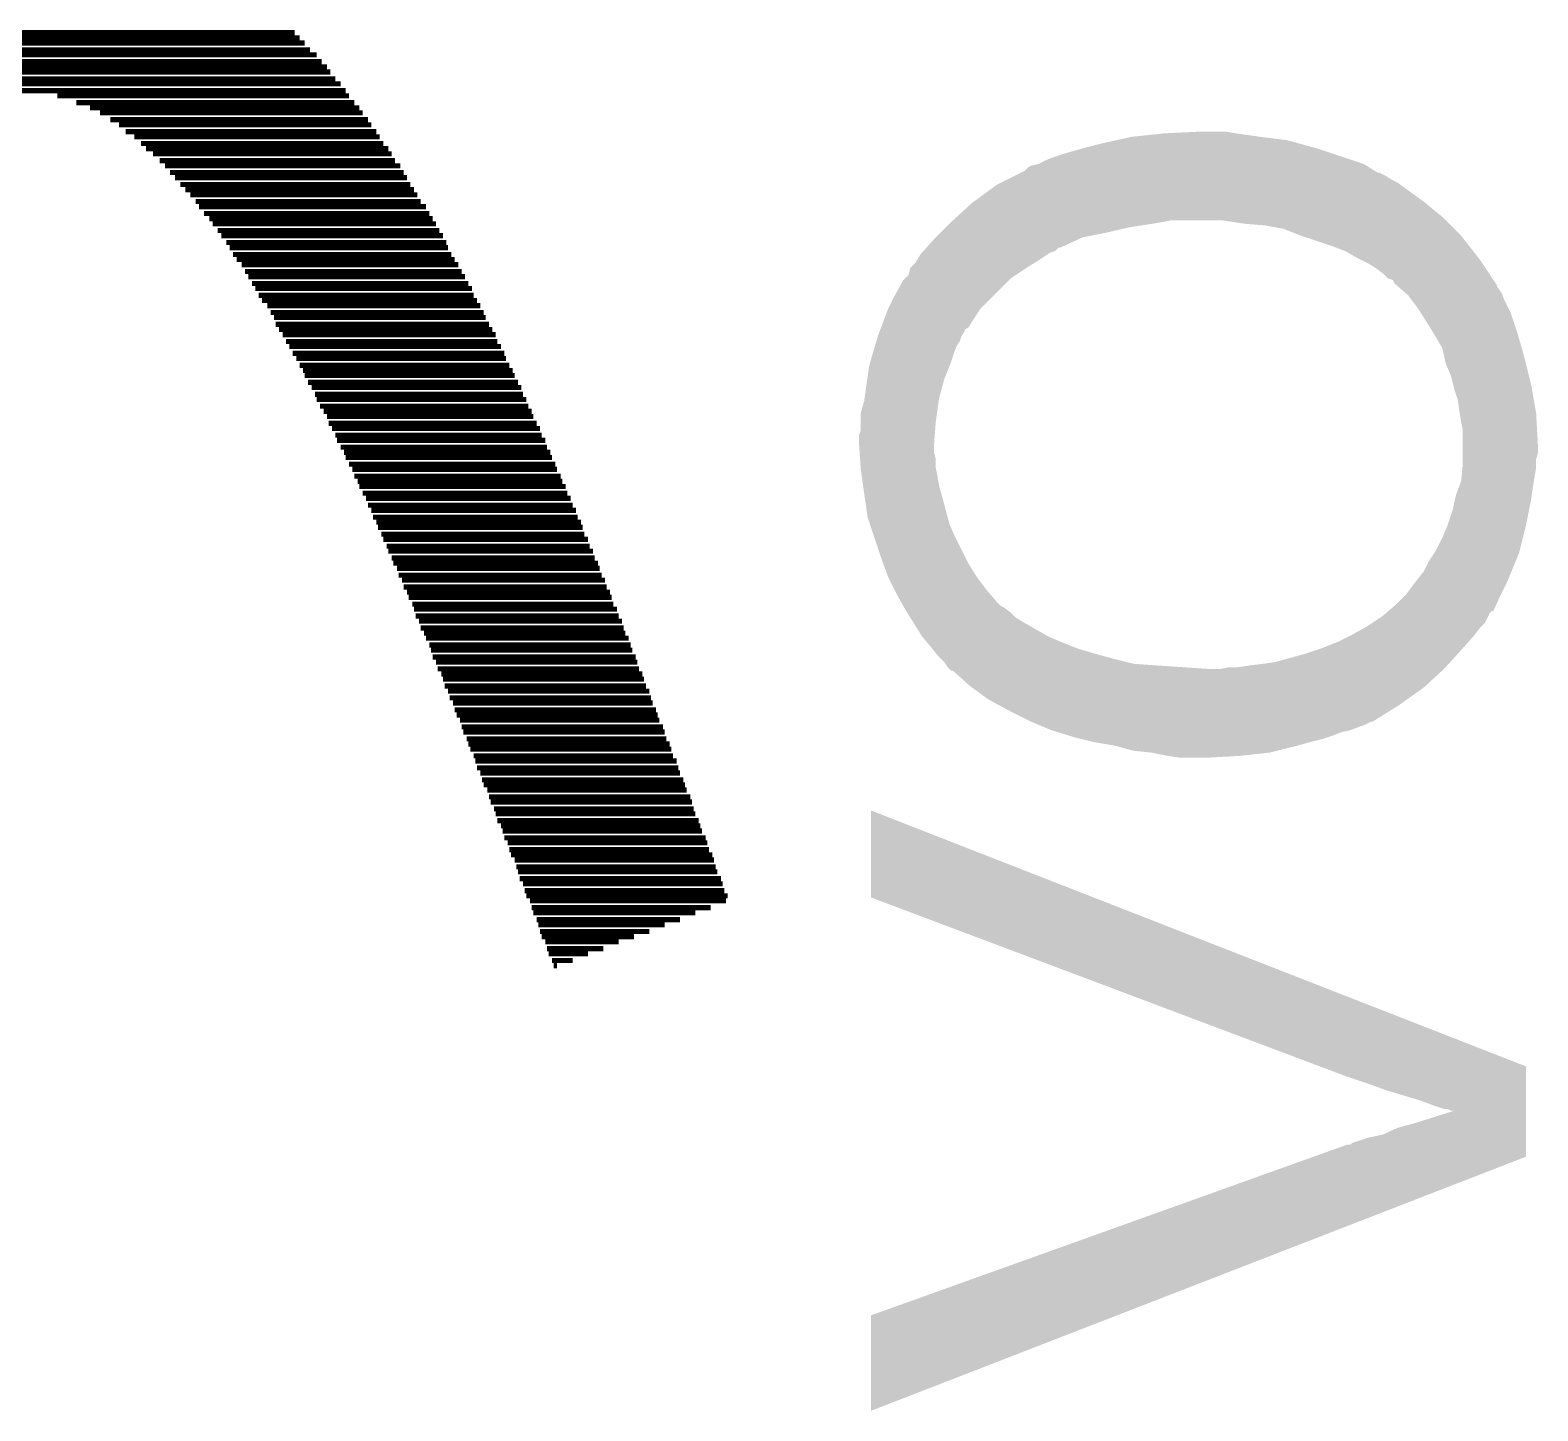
# Model space of a CAD drawing. Extents: x -1.4 to 24.3, y -3.9 to 24.9.
# Drawn here: x 6.51 to 8.755, y 19.886 to 21.942 of the extents above; entities that cross this region are included whole.
import ezdxf

# ---------------------------------------------------------------- set-up
doc = ezdxf.new("R2010")
doc.units = 0
doc.layers.add('DAC2_CLICK_V100_GTO', color=11, linetype='CONTINUOUS')

msp = doc.modelspace()

# ---------------------------------------------------------------- linework, layer by layer
at = {"layer": 'DAC2_CLICK_V100_GTO', "const_width": 0.00762}
for points in [[(6.11632, 21.93798), (6.90372, 21.93798)], [(6.11632, 21.93798), (6.90372, 21.93798)], [(6.09092, 21.91258), (6.92658, 21.91258)], [(6.09092, 21.91258), (6.92658, 21.91258)], [(6.10108, 21.92274), (6.91896, 21.92274)], [(6.10108, 21.92274), (6.91896, 21.92274)], [(6.1087, 21.93036), (6.91134, 21.93036)], [(6.1087, 21.93036), (6.91134, 21.93036)], [(6.07568, 21.8948), (6.94436, 21.8948)], [(6.07568, 21.8948), (6.94436, 21.8948)], [(6.0833, 21.90496), (6.93674, 21.90496)], [(6.0833, 21.90496), (6.93674, 21.90496)], [(6.05536, 21.8694), (6.96468, 21.8694)], [(6.05536, 21.8694), (6.96468, 21.8694)], [(6.06044, 21.87956), (6.95706, 21.87956)], [(6.06044, 21.87956), (6.95706, 21.87956)], [(6.06806, 21.88718), (6.95198, 21.88718)], [(6.06806, 21.88718), (6.95198, 21.88718)], [(6.04012, 21.85162), (6.97992, 21.85162)], [(6.04012, 21.85162), (6.97992, 21.85162)], [(6.04774, 21.86178), (6.9723, 21.86178)], [(6.04774, 21.86178), (6.9723, 21.86178)], [(6.55066, 21.844), (6.985, 21.844)], [(6.55066, 21.844), (6.985, 21.844)], [(6.5786, 21.83384), (6.99262, 21.83384)], [(6.5786, 21.83384), (6.99262, 21.83384)], [(6.59892, 21.82622), (7.00024, 21.82622)], [(6.59892, 21.82622), (7.00024, 21.82622)], [(6.61416, 21.8186), (7.00532, 21.8186)], [(6.61416, 21.8186), (7.00532, 21.8186)], [(6.6294, 21.80844), (7.01294, 21.80844)], [(6.6294, 21.80844), (7.01294, 21.80844)], [(6.6421, 21.80082), (7.01802, 21.80082)], [(6.6421, 21.80082), (7.01802, 21.80082)], [(6.65226, 21.79066), (7.02564, 21.79066)], [(6.65226, 21.79066), (7.02564, 21.79066)], [(6.66496, 21.78304), (7.03072, 21.78304)], [(6.66496, 21.78304), (7.03072, 21.78304)], [(6.67512, 21.77288), (7.0358, 21.77288)], [(6.67512, 21.77288), (7.0358, 21.77288)], [(6.68274, 21.76526), (7.04342, 21.76526)], [(6.68274, 21.76526), (7.04342, 21.76526)], [(6.6929, 21.75764), (7.0485, 21.75764)], [(6.6929, 21.75764), (7.0485, 21.75764)], [(6.70306, 21.74748), (7.05358, 21.74748)], [(6.70306, 21.74748), (7.05358, 21.74748)], [(6.71068, 21.73986), (7.0612, 21.73986)], [(6.71068, 21.73986), (7.0612, 21.73986)], [(6.7183, 21.7297), (7.06628, 21.7297)], [(6.7183, 21.7297), (7.06628, 21.7297)], [(6.72592, 21.72208), (7.07136, 21.72208)], [(6.72592, 21.72208), (7.07136, 21.72208)], [(6.73354, 21.71192), (7.07644, 21.71192)], [(6.73354, 21.71192), (7.07644, 21.71192)], [(6.74116, 21.7043), (7.08152, 21.7043)], [(6.74116, 21.7043), (7.08152, 21.7043)], [(6.74878, 21.69668), (7.0866, 21.69668)], [(6.74878, 21.69668), (7.0866, 21.69668)], [(6.7564, 21.68652), (7.09168, 21.68652)], [(6.7564, 21.68652), (7.09168, 21.68652)], [(6.76148, 21.6789), (7.0993, 21.6789)], [(6.76148, 21.6789), (7.0993, 21.6789)], [(6.7691, 21.66874), (7.10438, 21.66874)], [(6.7691, 21.66874), (7.10438, 21.66874)], [(6.77672, 21.66112), (7.10946, 21.66112)], [(6.77672, 21.66112), (7.10946, 21.66112)], [(6.7818, 21.6535), (7.11454, 21.6535)], [(6.7818, 21.6535), (7.11454, 21.6535)], [(6.78942, 21.64334), (7.11962, 21.64334)], [(6.78942, 21.64334), (7.11962, 21.64334)], [(6.7945, 21.63572), (7.1247, 21.63572)], [(6.7945, 21.63572), (7.1247, 21.63572)], [(6.80212, 21.62556), (7.12978, 21.62556)], [(6.80212, 21.62556), (7.12978, 21.62556)], [(6.8072, 21.61794), (7.13232, 21.61794)], [(6.8072, 21.61794), (7.13232, 21.61794)], [(6.81228, 21.60778), (7.1374, 21.60778)], [(6.81228, 21.60778), (7.1374, 21.60778)], [(6.81736, 21.60016), (7.14248, 21.60016)], [(6.81736, 21.60016), (7.14248, 21.60016)], [(6.82498, 21.59254), (7.14756, 21.59254)], [(6.82498, 21.59254), (7.14756, 21.59254)], [(6.83006, 21.58238), (7.15264, 21.58238)], [(6.83006, 21.58238), (7.15264, 21.58238)], [(6.83514, 21.57476), (7.15772, 21.57476)], [(6.83514, 21.57476), (7.15772, 21.57476)], [(6.84022, 21.5646), (7.1628, 21.5646)], [(6.84022, 21.5646), (7.1628, 21.5646)], [(6.8453, 21.55698), (7.16788, 21.55698)], [(6.8453, 21.55698), (7.16788, 21.55698)], [(6.85038, 21.54682), (7.17042, 21.54682)], [(6.85038, 21.54682), (7.17042, 21.54682)], [(6.85546, 21.5392), (7.1755, 21.5392)], [(6.85546, 21.5392), (7.1755, 21.5392)], [(6.86308, 21.53158), (7.18058, 21.53158)], [(6.86308, 21.53158), (7.18058, 21.53158)], [(6.86816, 21.52142), (7.18566, 21.52142)], [(6.86816, 21.52142), (7.18566, 21.52142)], [(6.87324, 21.5138), (7.1882, 21.5138)], [(6.87324, 21.5138), (7.1882, 21.5138)], [(6.87578, 21.50364), (7.19328, 21.50364)], [(6.87578, 21.50364), (7.19328, 21.50364)], [(6.88086, 21.49602), (7.19836, 21.49602)], [(6.88086, 21.49602), (7.19836, 21.49602)], [(6.88594, 21.4884), (7.20344, 21.4884)], [(6.88594, 21.4884), (7.20344, 21.4884)], [(6.89102, 21.47824), (7.20598, 21.47824)], [(6.89102, 21.47824), (7.20598, 21.47824)], [(6.8961, 21.47062), (7.21106, 21.47062)], [(6.8961, 21.47062), (7.21106, 21.47062)], [(6.90118, 21.46046), (7.21614, 21.46046)], [(6.90118, 21.46046), (7.21614, 21.46046)], [(6.90626, 21.45284), (7.21868, 21.45284)], [(6.90626, 21.45284), (7.21868, 21.45284)], [(6.91134, 21.44268), (7.22376, 21.44268)], [(6.91134, 21.44268), (7.22376, 21.44268)], [(6.91642, 21.43506), (7.22884, 21.43506)], [(6.91642, 21.43506), (7.22884, 21.43506)], [(6.91896, 21.42744), (7.23138, 21.42744)], [(6.91896, 21.42744), (7.23138, 21.42744)], [(6.92404, 21.41728), (7.23646, 21.41728)], [(6.92404, 21.41728), (7.23646, 21.41728)], [(6.92912, 21.40966), (7.24154, 21.40966)], [(6.92912, 21.40966), (7.24154, 21.40966)], [(6.9342, 21.3995), (7.24408, 21.3995)], [(6.9342, 21.3995), (7.24408, 21.3995)], [(6.93674, 21.39188), (7.24916, 21.39188)], [(6.93674, 21.39188), (7.24916, 21.39188)], [(6.94182, 21.38172), (7.2517, 21.38172)], [(6.94182, 21.38172), (7.2517, 21.38172)], [(6.9469, 21.3741), (7.25678, 21.3741)], [(6.9469, 21.3741), (7.25678, 21.3741)], [(6.95198, 21.36648), (7.25932, 21.36648)], [(6.95198, 21.36648), (7.25932, 21.36648)], [(6.95452, 21.35632), (7.2644, 21.35632)], [(6.95452, 21.35632), (7.2644, 21.35632)], [(6.9596, 21.3487), (7.26948, 21.3487)], [(6.9596, 21.3487), (7.26948, 21.3487)], [(6.96468, 21.33854), (7.27202, 21.33854)], [(6.96468, 21.33854), (7.27202, 21.33854)], [(6.96722, 21.33092), (7.2771, 21.33092)], [(6.96722, 21.33092), (7.2771, 21.33092)], [(6.9723, 21.32076), (7.27964, 21.32076)], [(6.9723, 21.32076), (7.27964, 21.32076)], [(6.97738, 21.31314), (7.28472, 21.31314)], [(6.97738, 21.31314), (7.28472, 21.31314)], [(6.97992, 21.30552), (7.28726, 21.30552)], [(6.97992, 21.30552), (7.28726, 21.30552)], [(6.985, 21.29536), (7.29234, 21.29536)], [(6.985, 21.29536), (7.29234, 21.29536)], [(6.99008, 21.28774), (7.29488, 21.28774)], [(6.99008, 21.28774), (7.29488, 21.28774)], [(6.99262, 21.27758), (7.29996, 21.27758)], [(6.99262, 21.27758), (7.29996, 21.27758)], [(6.9977, 21.26996), (7.3025, 21.26996)], [(6.9977, 21.26996), (7.3025, 21.26996)], [(7.00024, 21.26234), (7.30758, 21.26234)], [(7.00024, 21.26234), (7.30758, 21.26234)], [(7.00532, 21.25218), (7.31012, 21.25218)], [(7.00532, 21.25218), (7.31012, 21.25218)], [(7.0104, 21.24456), (7.3152, 21.24456)], [(7.0104, 21.24456), (7.3152, 21.24456)], [(7.01294, 21.2344), (7.31774, 21.2344)], [(7.01294, 21.2344), (7.31774, 21.2344)], [(7.01802, 21.22678), (7.32282, 21.22678)], [(7.01802, 21.22678), (7.32282, 21.22678)], [(7.02056, 21.21662), (7.32536, 21.21662)], [(7.02056, 21.21662), (7.32536, 21.21662)], [(7.02564, 21.209), (7.33044, 21.209)], [(7.02564, 21.209), (7.33044, 21.209)], [(7.02818, 21.20138), (7.33298, 21.20138)], [(7.02818, 21.20138), (7.33298, 21.20138)], [(7.03326, 21.19122), (7.33552, 21.19122)], [(7.03326, 21.19122), (7.33552, 21.19122)], [(7.0358, 21.1836), (7.3406, 21.1836)], [(7.0358, 21.1836), (7.3406, 21.1836)], [(7.04088, 21.17344), (7.34314, 21.17344)], [(7.04088, 21.17344), (7.34314, 21.17344)], [(7.04342, 21.16582), (7.34822, 21.16582)], [(7.04342, 21.16582), (7.34822, 21.16582)], [(7.0485, 21.15566), (7.35076, 21.15566)], [(7.0485, 21.15566), (7.35076, 21.15566)], [(7.05104, 21.14804), (7.35584, 21.14804)], [(7.05104, 21.14804), (7.35584, 21.14804)], [(7.05612, 21.14042), (7.35838, 21.14042)], [(7.05612, 21.14042), (7.35838, 21.14042)], [(7.05866, 21.13026), (7.36092, 21.13026)], [(7.05866, 21.13026), (7.36092, 21.13026)], [(7.06374, 21.12264), (7.366, 21.12264)], [(7.06374, 21.12264), (7.366, 21.12264)], [(7.06628, 21.11248), (7.36854, 21.11248)], [(7.06628, 21.11248), (7.36854, 21.11248)], [(7.07136, 21.10486), (7.37362, 21.10486)], [(7.07136, 21.10486), (7.37362, 21.10486)], [(7.0739, 21.09724), (7.37616, 21.09724)], [(7.0739, 21.09724), (7.37616, 21.09724)], [(7.07898, 21.08708), (7.3787, 21.08708)], [(7.07898, 21.08708), (7.3787, 21.08708)], [(7.08152, 21.07946), (7.38378, 21.07946)], [(7.08152, 21.07946), (7.38378, 21.07946)], [(7.08406, 21.0693), (7.38632, 21.0693)], [(7.08406, 21.0693), (7.38632, 21.0693)], [(7.08914, 21.06168), (7.3914, 21.06168)], [(7.08914, 21.06168), (7.3914, 21.06168)], [(7.09168, 21.05152), (7.39394, 21.05152)], [(7.09168, 21.05152), (7.39394, 21.05152)], [(7.09676, 21.0439), (7.39648, 21.0439)], [(7.09676, 21.0439), (7.39648, 21.0439)], [(7.0993, 21.03628), (7.40156, 21.03628)], [(7.0993, 21.03628), (7.40156, 21.03628)], [(7.10438, 21.02612), (7.4041, 21.02612)], [(7.10438, 21.02612), (7.4041, 21.02612)], [(7.10692, 21.0185), (7.40664, 21.0185)], [(7.10692, 21.0185), (7.40664, 21.0185)], [(7.10946, 21.00834), (7.41172, 21.00834)], [(7.10946, 21.00834), (7.41172, 21.00834)], [(7.11454, 21.00072), (7.41426, 21.00072)], [(7.11454, 21.00072), (7.41426, 21.00072)], [(7.11708, 20.99056), (7.4168, 20.99056)], [(7.11708, 20.99056), (7.4168, 20.99056)], [(7.12216, 20.98294), (7.42188, 20.98294)], [(7.12216, 20.98294), (7.42188, 20.98294)], [(7.1247, 20.97532), (7.42442, 20.97532)], [(7.1247, 20.97532), (7.42442, 20.97532)], [(7.12724, 20.96516), (7.42696, 20.96516)], [(7.12724, 20.96516), (7.42696, 20.96516)], [(7.13232, 20.95754), (7.43204, 20.95754)], [(7.13232, 20.95754), (7.43204, 20.95754)], [(7.13486, 20.94738), (7.43458, 20.94738)], [(7.13486, 20.94738), (7.43458, 20.94738)], [(7.13994, 20.93976), (7.43712, 20.93976)], [(7.13994, 20.93976), (7.43712, 20.93976)], [(7.14248, 20.9296), (7.4422, 20.9296)], [(7.14248, 20.9296), (7.4422, 20.9296)], [(7.14502, 20.92198), (7.44474, 20.92198)], [(7.14502, 20.92198), (7.44474, 20.92198)], [(7.1501, 20.91436), (7.44728, 20.91436)], [(7.1501, 20.91436), (7.44728, 20.91436)], [(7.15264, 20.9042), (7.45236, 20.9042)], [(7.15264, 20.9042), (7.45236, 20.9042)], [(7.15518, 20.89658), (7.4549, 20.89658)], [(7.15518, 20.89658), (7.4549, 20.89658)], [(7.16026, 20.88642), (7.45744, 20.88642)], [(7.16026, 20.88642), (7.45744, 20.88642)], [(7.1628, 20.8788), (7.46252, 20.8788)], [(7.1628, 20.8788), (7.46252, 20.8788)], [(7.16534, 20.87118), (7.46506, 20.87118)], [(7.16534, 20.87118), (7.46506, 20.87118)], [(7.17042, 20.86102), (7.4676, 20.86102)], [(7.17042, 20.86102), (7.4676, 20.86102)], [(7.17296, 20.8534), (7.47268, 20.8534)], [(7.17296, 20.8534), (7.47268, 20.8534)], [(7.1755, 20.84324), (7.47522, 20.84324)], [(7.1755, 20.84324), (7.47522, 20.84324)], [(7.18058, 20.83562), (7.47776, 20.83562)], [(7.18058, 20.83562), (7.47776, 20.83562)], [(7.18312, 20.82546), (7.48284, 20.82546)], [(7.18312, 20.82546), (7.48284, 20.82546)], [(7.18566, 20.81784), (7.48538, 20.81784)], [(7.18566, 20.81784), (7.48538, 20.81784)], [(7.19074, 20.81022), (7.48792, 20.81022)], [(7.19074, 20.81022), (7.48792, 20.81022)], [(7.19328, 20.80006), (7.493, 20.80006)], [(7.19328, 20.80006), (7.493, 20.80006)], [(7.19582, 20.79244), (7.49554, 20.79244)], [(7.19582, 20.79244), (7.49554, 20.79244)], [(7.2009, 20.78228), (7.49808, 20.78228)], [(7.2009, 20.78228), (7.49808, 20.78228)], [(7.20344, 20.77466), (7.50062, 20.77466)], [(7.20344, 20.77466), (7.50062, 20.77466)], [(7.20598, 20.7645), (7.5057, 20.7645)], [(7.20598, 20.7645), (7.5057, 20.7645)], [(7.21106, 20.75688), (7.50824, 20.75688)], [(7.21106, 20.75688), (7.50824, 20.75688)], [(7.2136, 20.74926), (7.51078, 20.74926)], [(7.2136, 20.74926), (7.51078, 20.74926)], [(7.21614, 20.7391), (7.51586, 20.7391)], [(7.21614, 20.7391), (7.51586, 20.7391)], [(7.22122, 20.73148), (7.5184, 20.73148)], [(7.22122, 20.73148), (7.5184, 20.73148)], [(7.22376, 20.72132), (7.52094, 20.72132)], [(7.22376, 20.72132), (7.52094, 20.72132)], [(7.2263, 20.7137), (7.52602, 20.7137)], [(7.2263, 20.7137), (7.52602, 20.7137)], [(7.23138, 20.70608), (7.52856, 20.70608)], [(7.23138, 20.70608), (7.52856, 20.70608)], [(7.23392, 20.69592), (7.5311, 20.69592)], [(7.23392, 20.69592), (7.5311, 20.69592)], [(7.23646, 20.6883), (7.53364, 20.6883)], [(7.23646, 20.6883), (7.53364, 20.6883)], [(7.239, 20.67814), (7.53872, 20.67814)], [(7.239, 20.67814), (7.53872, 20.67814)], [(7.24408, 20.67052), (7.54126, 20.67052)], [(7.24408, 20.67052), (7.54126, 20.67052)], [(7.24662, 20.66036), (7.5438, 20.66036)], [(7.24662, 20.66036), (7.5438, 20.66036)], [(7.24916, 20.65274), (7.54888, 20.65274)], [(7.24916, 20.65274), (7.54888, 20.65274)], [(7.25424, 20.64512), (7.54634, 20.64512)], [(7.25424, 20.64512), (7.54634, 20.64512)], [(7.25678, 20.63496), (7.52348, 20.63496)], [(7.25678, 20.63496), (7.52348, 20.63496)], [(7.25932, 20.62734), (7.50062, 20.62734)], [(7.25932, 20.62734), (7.50062, 20.62734)], [(7.2644, 20.61718), (7.47776, 20.61718)], [(7.2644, 20.61718), (7.47776, 20.61718)], [(7.26694, 20.60956), (7.4549, 20.60956)], [(7.26694, 20.60956), (7.4549, 20.60956)], [(7.26948, 20.5994), (7.43204, 20.5994)], [(7.26948, 20.5994), (7.43204, 20.5994)], [(7.27202, 20.59178), (7.40918, 20.59178)], [(7.27202, 20.59178), (7.40918, 20.59178)], [(7.2771, 20.58416), (7.38632, 20.58416)], [(7.2771, 20.58416), (7.38632, 20.58416)], [(7.27964, 20.574), (7.36346, 20.574)], [(7.27964, 20.574), (7.36346, 20.574)], [(7.28218, 20.56638), (7.3406, 20.56638)], [(7.28218, 20.56638), (7.3406, 20.56638)], [(7.28726, 20.55622), (7.31774, 20.55622)], [(7.28726, 20.55622), (7.31774, 20.55622)], [(7.2898, 20.5486), (7.29488, 20.5486)], [(7.2898, 20.5486), (7.29488, 20.5486)]]:
    msp.add_lwpolyline(points, dxfattribs=at)
at = {"layer": 'DAC2_CLICK_V100_GTO'}
for points in [[(8.128, 21.77796), (8.150862, 21.78304), (8.382002, 21.77796), (8.34136, 21.78304)], [(8.150862, 21.78304), (8.19912, 21.78812), (8.34136, 21.78304), (8.3058, 21.78812)], [(8.19912, 21.78812), (8.25246, 21.79066), (8.3058, 21.78812), (8.290562, 21.79066)], [(8.034018, 21.75256), (8.04926, 21.75764), (8.465818, 21.75256), (8.45058, 21.75764)], [(8.04926, 21.75764), (8.07593, 21.76526), (8.45058, 21.75764), (8.42772, 21.76526)], [(8.07593, 21.76526), (8.08482, 21.7678), (8.42772, 21.76526), (8.418578, 21.7678)], [(8.08482, 21.7678), (8.10514, 21.77288), (8.418578, 21.7678), (8.40029, 21.77288)], [(8.10514, 21.77288), (8.128, 21.77796), (8.40029, 21.77288), (8.382002, 21.77796)], [(7.99084, 21.732242), (7.995924, 21.737322), (8.512556, 21.732242), (8.504426, 21.737322)], [(7.995924, 21.737322), (8.001002, 21.739862), (8.504426, 21.737322), (8.500362, 21.739862)], [(8.001002, 21.739862), (8.011152, 21.742398), (8.500362, 21.739862), (8.496302, 21.742398)], [(8.011152, 21.742398), (8.011162, 21.7424), (8.496302, 21.742398), (8.496298, 21.7424)], [(8.011162, 21.7424), (8.02132, 21.74748), (8.496298, 21.7424), (8.481058, 21.74748)], [(8.02132, 21.74748), (8.034018, 21.75256), (8.481058, 21.74748), (8.465818, 21.75256)], [(7.950202, 21.71192), (7.955276, 21.714458), (8.550486, 21.71192), (8.5471, 21.714458)], [(7.955276, 21.714458), (7.965438, 21.71954), (8.5471, 21.714458), (8.536942, 21.71954)], [(7.965438, 21.71954), (7.975594, 21.724618), (8.536942, 21.71954), (8.529322, 21.724618)], [(7.975594, 21.724618), (7.985752, 21.729698), (8.529322, 21.724618), (8.519164, 21.729698)], [(7.985752, 21.729698), (7.985756, 21.7297), (8.519164, 21.729698), (8.516624, 21.7297)], [(7.985756, 21.7297), (7.99084, 21.732242), (8.516624, 21.7297), (8.512556, 21.732242)], [(7.915562, 21.68652), (7.943274, 21.70684), (8.5852, 21.68652), (8.55726, 21.70684)], [(7.943274, 21.70684), (7.950202, 21.71192), (8.55726, 21.70684), (8.550486, 21.71192)], [(7.889934, 21.663662), (7.9121, 21.68398), (8.613138, 21.663662), (8.588306, 21.68398)], [(7.9121, 21.68398), (7.915562, 21.68652), (8.588306, 21.68398), (8.5852, 21.68652)], [(7.86638, 21.6408), (7.874, 21.64842), (8.1153, 21.6408), (8.14832, 21.64842)], [(7.874, 21.64842), (7.87908, 21.6535), (8.14832, 21.64842), (8.18134, 21.6535)], [(7.87908, 21.6535), (7.88162, 21.65604), (8.18134, 21.6535), (8.19658, 21.65604)], [(7.88162, 21.65604), (7.88439, 21.65858), (8.19658, 21.65604), (8.209282, 21.65858)], [(7.88439, 21.65858), (7.889934, 21.663662), (8.61822, 21.65858), (8.613138, 21.663662)], [(8.318498, 21.6535), (8.285482, 21.65858), (8.6233, 21.6535), (8.61822, 21.65858)], [(8.34898, 21.65096), (8.318498, 21.6535), (8.62584, 21.65096), (8.6233, 21.6535)], [(8.376922, 21.645878), (8.34898, 21.65096), (8.630922, 21.645878), (8.62584, 21.65096)], [(8.402318, 21.63572), (8.376922, 21.645878), (8.64108, 21.63572), (8.630922, 21.645878)], [(7.844932, 21.617942), (7.85622, 21.63064), (8.044184, 21.617942), (8.071698, 21.63064)], [(7.85622, 21.63064), (7.85876, 21.63318), (8.071698, 21.63064), (8.077202, 21.63318)], [(7.85876, 21.63318), (7.86638, 21.6408), (8.077202, 21.63318), (8.1153, 21.6408)], [(8.402326, 21.635718), (8.402318, 21.63572), (8.641082, 21.635718), (8.64108, 21.63572)], [(8.44804, 21.62048), (8.402326, 21.635718), (8.653056, 21.62048), (8.641082, 21.635718)], [(7.831328, 21.60016), (7.835902, 21.607782), (8.0137, 21.60016), (8.025132, 21.607782)], [(7.835902, 21.607782), (7.838156, 21.61032), (8.025132, 21.607782), (8.02894, 21.61032)], [(7.838156, 21.61032), (7.840418, 21.612864), (8.02894, 21.61032), (8.036562, 21.612864)], [(7.840418, 21.612864), (7.84493, 21.61794), (8.036562, 21.612864), (8.041646, 21.61794)], [(7.84493, 21.61794), (7.844932, 21.617942), (8.041646, 21.61794), (8.044184, 21.617942)], [(8.468362, 21.61286), (8.44804, 21.62048), (8.659042, 21.61286), (8.653056, 21.62048)], [(8.48614, 21.6027), (8.468362, 21.61286), (8.667026, 21.6027), (8.659042, 21.61286)], [(8.49122, 21.60016), (8.48614, 21.6027), (8.66902, 21.60016), (8.667026, 21.6027)], [(7.818122, 21.577306), (7.820662, 21.58746), (7.978148, 21.577306), (7.99338, 21.58746)], [(7.820662, 21.58746), (7.820664, 21.587462), (7.99338, 21.58746), (7.993382, 21.587462)], [(7.820664, 21.587462), (7.828282, 21.595082), (7.993382, 21.587462), (8.005574, 21.595082)], [(7.828282, 21.595082), (7.831328, 21.60016), (8.005574, 21.595082), (8.0137, 21.60016)], [(8.501378, 21.59508), (8.49122, 21.60016), (8.672408, 21.59508), (8.66902, 21.60016)], [(8.51408, 21.58746), (8.501378, 21.59508), (8.677486, 21.58746), (8.672408, 21.59508)], [(8.52424, 21.579838), (8.51408, 21.58746), (8.682568, 21.579838), (8.677486, 21.58746)], [(8.531864, 21.57222), (8.52424, 21.579838), (8.687646, 21.57222), (8.682568, 21.579838)], [(7.7978, 21.54682), (7.810502, 21.56968), (7.94512, 21.54682), (7.96798, 21.56968)], [(7.810502, 21.56968), (7.81304, 21.57222), (7.96798, 21.56968), (7.97052, 21.57222)], [(7.81304, 21.57222), (7.818122, 21.577306), (7.97052, 21.57222), (7.978148, 21.577306)], [(8.539482, 21.569672), (8.531864, 21.57222), (8.689344, 21.569672), (8.687646, 21.57222)], [(8.542022, 21.564598), (8.539482, 21.569672), (8.692726, 21.564598), (8.689344, 21.569672)], [(8.544928, 21.562056), (8.542022, 21.564598), (8.69442, 21.562056), (8.692726, 21.564598)], [(8.547834, 21.559514), (8.544928, 21.562056), (8.694426, 21.559514), (8.69442, 21.562056)], [(8.55073, 21.55698), (8.547834, 21.559514), (8.69696, 21.55698), (8.694426, 21.559514)], [(8.559438, 21.54936), (8.55073, 21.55698), (8.70204, 21.54936), (8.69696, 21.55698)], [(7.78764, 21.526502), (7.7978, 21.54682), (7.924802, 21.526502), (7.94512, 21.54682)], [(8.562342, 21.546818), (8.559438, 21.54936), (8.702888, 21.546818), (8.70204, 21.54936)], [(8.566152, 21.54174), (8.562342, 21.546818), (8.70458, 21.54174), (8.702888, 21.546818)], [(8.57758, 21.5265), (8.566152, 21.54174), (8.7122, 21.5265), (8.70458, 21.54174)], [(7.777162, 21.498566), (7.78764, 21.5265), (7.90702, 21.498566), (7.9248, 21.5265)], [(7.78764, 21.5265), (7.78764, 21.526502), (7.9248, 21.5265), (7.924802, 21.526502)], [(8.580758, 21.521418), (8.57758, 21.5265), (8.71474, 21.521418), (8.7122, 21.5265)], [(8.599806, 21.49094), (8.580758, 21.521418), (8.7249, 21.49094), (8.71474, 21.521418)], [(7.772398, 21.485864), (7.775256, 21.493484), (7.896862, 21.485864), (7.90194, 21.493484)], [(7.775256, 21.493484), (7.77621, 21.496026), (7.90194, 21.493484), (7.901954, 21.496026)], [(7.77621, 21.496026), (7.777162, 21.498566), (7.901954, 21.496026), (7.90702, 21.498566)], [(8.60298, 21.48586), (8.599806, 21.49094), (8.726352, 21.48586), (8.7249, 21.49094)], [(7.761192, 21.447758), (7.767916, 21.470624), (7.88162, 21.447758), (7.889242, 21.470624)], [(7.767916, 21.470624), (7.770156, 21.47824), (7.889242, 21.470624), (7.89432, 21.47824)], [(7.770156, 21.47824), (7.772398, 21.48586), (7.89432, 21.47824), (7.89686, 21.48586)], [(7.772398, 21.48586), (7.772398, 21.485864), (7.89686, 21.48586), (7.896862, 21.485864)], [(8.613142, 21.468076), (8.60298, 21.48586), (8.731434, 21.468076), (8.726352, 21.48586)], [(8.615964, 21.45538), (8.613142, 21.468076), (8.73506, 21.45538), (8.731434, 21.468076)], [(7.7597, 21.442682), (7.761192, 21.447758), (7.879588, 21.442682), (7.88162, 21.447758)], [(8.618222, 21.445218), (8.615964, 21.45538), (8.737602, 21.445218), (8.73506, 21.45538)], [(8.62584, 21.427438), (8.618222, 21.445218), (8.742046, 21.427438), (8.737602, 21.445218)], [(7.752804, 21.394422), (7.756796, 21.422362), (7.86384, 21.394422), (7.87146, 21.422362)], [(7.756796, 21.422362), (7.7597, 21.442682), (7.87146, 21.422362), (7.879588, 21.442682)], [(8.629016, 21.41474), (8.62584, 21.427438), (8.74522, 21.41474), (8.742046, 21.427438)], [(8.63092, 21.407122), (8.629016, 21.41474), (8.746566, 21.407122), (8.74522, 21.41474)], [(8.636, 21.391878), (8.63092, 21.407122), (8.749256, 21.391878), (8.746566, 21.407122)], [(7.747, 21.371564), (7.75208, 21.389342), (7.860574, 21.371564), (7.863114, 21.389342)], [(7.75208, 21.389342), (7.752804, 21.394422), (7.863114, 21.389342), (7.86384, 21.394422)], [(8.63854, 21.3741), (8.636, 21.391878), (8.752392, 21.3741), (8.749256, 21.391878)], [(7.747, 21.35886), (7.747, 21.371564), (7.85876, 21.35886), (7.860574, 21.371564)], [(7.747, 21.346164), (7.747, 21.35886), (7.857782, 21.346164), (7.85876, 21.35886)], [(8.638964, 21.37156), (8.63854, 21.3741), (8.75284, 21.37156), (8.752392, 21.3741)], [(8.64108, 21.35886), (8.638964, 21.37156), (8.753546, 21.35886), (8.75284, 21.37156)], [(8.64362, 21.346158), (8.64108, 21.35886), (8.754252, 21.346158), (8.753546, 21.35886)], [(7.74446, 21.32584), (7.744462, 21.338542), (7.85622, 21.32584), (7.857196, 21.338542)], [(7.744462, 21.338542), (7.747, 21.346164), (7.857196, 21.338542), (7.857782, 21.346164)], [(8.64362, 21.325842), (8.64362, 21.346158), (8.75538, 21.325842), (8.754252, 21.346158)], [(7.74446, 21.325838), (7.74446, 21.32584), (7.85622, 21.325838), (7.85622, 21.32584)], [(7.745308, 21.313142), (7.74446, 21.325838), (7.85622, 21.313142), (7.85622, 21.325838)], [(7.745984, 21.302982), (7.745308, 21.313142), (7.85876, 21.302982), (7.85622, 21.313142)], [(8.64362, 21.310598), (8.64362, 21.325842), (8.755378, 21.310598), (8.75538, 21.325842)], [(8.64362, 21.302976), (8.64362, 21.310598), (8.75284, 21.302976), (8.755378, 21.310598)], [(7.746832, 21.290282), (7.745984, 21.302982), (7.85876, 21.290282), (7.85876, 21.302982)], [(7.747, 21.28774), (7.746832, 21.290282), (7.85927, 21.28774), (7.85876, 21.290282)], [(7.748452, 21.27758), (7.747, 21.28774), (7.8613, 21.27758), (7.85927, 21.28774)], [(8.641078, 21.269956), (8.64311, 21.290278), (8.749452, 21.269956), (8.75284, 21.290278)], [(8.64311, 21.290278), (8.64362, 21.29536), (8.75284, 21.290278), (8.75284, 21.29536)], [(8.64362, 21.29536), (8.64362, 21.302976), (8.75284, 21.29536), (8.75284, 21.302976)], [(7.75063, 21.26234), (7.748452, 21.27758), (7.86384, 21.26234), (7.8613, 21.27758)], [(8.63727, 21.2598), (8.641078, 21.269956), (8.74776, 21.2598), (8.749452, 21.269956)], [(7.75317, 21.24456), (7.75063, 21.26234), (7.86892, 21.24456), (7.86384, 21.26234)], [(7.75716, 21.216622), (7.75317, 21.24456), (7.87637, 21.216622), (7.86892, 21.24456)], [(8.628378, 21.22678), (8.631766, 21.242022), (8.74217, 21.22678), (8.74522, 21.242022)], [(8.631766, 21.242022), (8.63346, 21.249638), (8.74522, 21.242022), (8.746308, 21.249638)], [(8.63346, 21.249638), (8.63727, 21.2598), (8.746308, 21.249638), (8.74776, 21.2598)], [(8.62076, 21.203922), (8.628378, 21.22678), (8.7376, 21.203922), (8.74217, 21.22678)], [(7.760548, 21.20646), (7.75716, 21.216622), (7.879078, 21.20646), (7.87637, 21.216622)], [(7.766474, 21.18868), (7.760548, 21.20646), (7.8867, 21.18868), (7.879078, 21.20646)], [(8.61314, 21.18614), (8.620758, 21.20392), (8.733154, 21.18614), (8.7376, 21.20392)], [(8.620758, 21.20392), (8.62076, 21.203922), (8.7376, 21.20392), (8.7376, 21.203922)], [(7.77748, 21.15566), (7.766474, 21.18868), (7.903212, 21.15566), (7.8867, 21.18868)], [(8.602978, 21.165818), (8.61314, 21.18614), (8.728072, 21.165818), (8.733154, 21.18614)], [(7.780252, 21.14804), (7.77748, 21.15566), (7.907022, 21.14804), (7.903212, 21.15566)], [(8.59282, 21.150578), (8.601284, 21.163278), (8.722208, 21.150578), (8.727438, 21.163278)], [(8.601284, 21.163278), (8.602978, 21.165818), (8.727438, 21.163278), (8.728072, 21.165818)], [(7.78764, 21.127722), (7.780252, 21.14804), (7.91972, 21.127722), (7.907022, 21.14804)], [(8.57504, 21.12264), (8.5852, 21.13534), (8.710704, 21.12264), (8.715934, 21.13534)], [(8.5852, 21.13534), (8.59282, 21.150578), (8.715934, 21.13534), (8.722208, 21.150578)], [(7.787642, 21.12772), (7.78764, 21.127722), (7.91972, 21.12772), (7.91972, 21.127722)], [(7.797802, 21.107398), (7.787642, 21.12772), (7.93496, 21.107398), (7.91972, 21.12772)], [(7.80034, 21.10232), (7.797802, 21.107398), (7.939314, 21.10232), (7.93496, 21.107398)], [(8.559798, 21.10232), (8.573134, 21.1201), (8.70077, 21.10232), (8.70966, 21.1201)], [(8.573134, 21.1201), (8.57504, 21.12264), (8.70966, 21.1201), (8.710704, 21.12264)], [(7.807398, 21.08962), (7.80034, 21.10232), (7.9502, 21.08962), (7.939314, 21.10232)], [(7.81022, 21.084542), (7.807398, 21.08962), (7.95528, 21.084542), (7.9502, 21.08962)], [(7.811632, 21.082), (7.81022, 21.084542), (7.960358, 21.082), (7.95528, 21.084542)], [(8.53313, 21.07692), (8.54202, 21.08454), (8.689326, 21.07692), (8.692716, 21.08454)], [(8.54202, 21.08454), (8.557258, 21.09978), (8.692716, 21.08454), (8.6995, 21.09978)], [(8.557258, 21.09978), (8.559798, 21.10232), (8.6995, 21.09978), (8.70077, 21.10232)], [(7.813042, 21.07946), (7.811632, 21.082), (7.963746, 21.07946), (7.960358, 21.082)], [(7.816218, 21.07438), (7.813042, 21.07946), (7.970518, 21.07438), (7.963746, 21.07946)], [(7.82098, 21.066762), (7.816218, 21.07438), (7.978138, 21.066762), (7.970518, 21.07438)], [(7.825742, 21.05914), (7.82098, 21.066762), (7.99084, 21.05914), (7.978138, 21.066762)], [(8.508998, 21.05914), (8.52424, 21.0693), (8.676638, 21.05914), (8.681718, 21.0693)], [(8.52424, 21.0693), (8.530162, 21.074376), (8.681718, 21.0693), (8.684258, 21.074376)], [(8.530162, 21.074376), (8.533122, 21.076914), (8.684258, 21.074376), (8.686794, 21.076914)], [(8.533122, 21.076914), (8.53313, 21.07692), (8.686794, 21.076914), (8.689326, 21.07692)], [(7.83844, 21.038822), (7.825742, 21.05914), (8.026396, 21.038822), (7.99084, 21.05914)], [(8.4582, 21.0312), (8.47852, 21.04136), (8.652368, 21.0312), (8.6614, 21.04136)], [(8.47852, 21.04136), (8.496802, 21.051518), (8.6614, 21.04136), (8.66902, 21.051518)], [(8.496802, 21.051518), (8.501382, 21.054062), (8.66902, 21.051518), (8.671562, 21.054062)], [(8.501382, 21.054062), (8.508998, 21.05914), (8.671562, 21.054062), (8.676638, 21.05914)], [(7.838442, 21.03882), (7.83844, 21.038822), (8.026398, 21.03882), (8.026396, 21.038822)], [(7.844792, 21.0312), (7.838442, 21.03882), (8.04418, 21.0312), (8.026398, 21.03882)], [(7.85114, 21.02358), (7.844792, 21.0312), (8.063228, 21.02358), (8.04418, 21.0312)], [(7.853174, 21.021038), (7.85114, 21.02358), (8.06958, 21.021038), (8.063228, 21.02358)], [(7.859268, 21.01342), (7.853174, 21.021038), (8.09498, 21.01342), (8.06958, 21.021038)], [(8.40994, 21.013422), (8.425178, 21.0185), (8.636462, 21.013422), (8.64108, 21.0185)], [(8.425178, 21.0185), (8.432802, 21.02104), (8.64108, 21.0185), (8.643336, 21.02104)], [(8.432802, 21.02104), (8.4582, 21.0312), (8.643336, 21.02104), (8.652368, 21.0312)], [(7.861298, 21.010882), (7.859268, 21.01342), (8.104286, 21.010882), (8.09498, 21.01342)], [(7.86638, 21.0058), (7.861298, 21.010882), (8.12292, 21.0058), (8.104286, 21.010882)], [(7.871458, 21.000722), (7.86638, 21.0058), (8.143232, 21.000722), (8.12292, 21.0058)], [(7.873154, 20.99818), (7.871458, 21.000722), (8.1534, 20.99818), (8.143232, 21.000722)], [(7.874848, 20.99564), (7.873154, 20.99818), (8.18896, 20.99564), (8.1534, 20.99818)], [(7.87654, 20.9931), (7.874848, 20.99564), (8.22706, 20.9931), (8.18896, 20.99564)], [(8.308338, 20.9931), (8.32612, 20.99564), (8.617988, 20.9931), (8.620298, 20.99564)], [(8.32612, 20.99564), (8.34644, 20.99818), (8.620298, 20.99564), (8.622606, 20.99818)], [(8.34644, 20.99818), (8.364218, 21.00072), (8.622606, 20.99818), (8.624916, 21.00072)], [(8.364218, 21.00072), (8.40994, 21.013422), (8.624916, 21.00072), (8.636462, 21.013422)], [(7.87908, 20.99056), (7.87654, 20.9931), (8.26516, 20.99056), (8.22706, 20.9931)], [(7.881614, 20.988026), (7.87908, 20.99056), (8.612914, 20.988026), (8.61568, 20.99056)], [(7.884154, 20.98802), (7.881614, 20.988026), (8.612908, 20.98802), (8.612914, 20.988026)], [(7.909558, 20.965162), (7.884154, 20.98802), (8.587972, 20.965162), (8.612908, 20.98802)], [(8.282938, 20.99056), (8.295638, 20.9931), (8.61568, 20.99056), (8.617988, 20.9931)], [(7.913054, 20.96262), (7.909558, 20.965162), (8.5852, 20.96262), (8.587972, 20.965162)], [(7.937498, 20.94484), (7.913054, 20.96262), (8.560308, 20.94484), (8.5852, 20.96262)], [(7.951652, 20.93722), (7.937498, 20.94484), (8.54964, 20.93722), (8.560308, 20.94484)], [(7.97052, 20.92706), (7.951652, 20.93722), (8.533382, 20.92706), (8.54964, 20.93722)], [(8.001, 20.91182), (7.97052, 20.92706), (8.508996, 20.91182), (8.533382, 20.92706)], [(8.001006, 20.911818), (8.001, 20.91182), (8.506456, 20.911818), (8.508996, 20.91182)], [(8.013192, 20.90674), (8.001006, 20.911818), (8.496298, 20.90674), (8.506456, 20.911818)], [(8.019286, 20.9042), (8.013192, 20.90674), (8.48868, 20.9042), (8.496298, 20.90674)], [(8.031476, 20.89912), (8.019286, 20.9042), (8.475978, 20.89912), (8.48868, 20.9042)], [(8.03148, 20.899118), (8.031476, 20.89912), (8.475968, 20.899118), (8.475978, 20.89912)], [(8.039738, 20.896578), (8.03148, 20.899118), (8.463278, 20.896578), (8.475968, 20.899118)], [(8.056246, 20.8915), (8.039738, 20.896578), (8.450582, 20.8915), (8.463278, 20.896578)], [(8.064502, 20.88896), (8.056246, 20.8915), (8.442956, 20.88896), (8.450582, 20.8915)], [(8.074654, 20.886422), (8.064502, 20.88896), (8.43534, 20.886422), (8.442956, 20.88896)], [(8.09498, 20.88134), (8.074654, 20.886422), (8.41502, 20.88134), (8.43534, 20.886422)], [(8.12546, 20.87626), (8.09498, 20.88134), (8.39724, 20.87626), (8.41502, 20.88134)], [(8.153398, 20.86864), (8.12546, 20.87626), (8.366758, 20.86864), (8.39724, 20.87626)], [(8.178802, 20.8661), (8.153398, 20.86864), (8.356598, 20.8661), (8.366758, 20.86864)], [(8.204202, 20.86102), (8.178802, 20.8661), (8.31088, 20.86102), (8.356598, 20.8661)], [(8.22198, 20.85848), (8.204202, 20.86102), (8.265162, 20.85848), (8.31088, 20.86102)], [(7.76224, 20.650216), (7.76227, 20.779728), (8.093808, 20.650216), (7.76227, 20.779728)], [(8.430452, 20.398724), (7.76224, 20.650216), (8.7376, 20.398724), (8.093808, 20.650216)], [(8.4709, 20.3835), (8.430452, 20.398724), (8.737598, 20.3835), (8.7376, 20.398724)], [(8.50138, 20.37334), (8.4709, 20.3835), (8.737596, 20.37334), (8.737598, 20.3835)], [(8.52932, 20.363178), (8.50138, 20.37334), (8.737596, 20.363178), (8.737596, 20.37334)], [(8.580122, 20.34794), (8.52932, 20.363178), (8.737594, 20.34794), (8.737596, 20.363178)], [(8.60044, 20.34032), (8.580122, 20.34794), (8.737592, 20.34032), (8.737594, 20.34794)], [(8.57504, 20.31492), (8.63078, 20.3327), (8.73759, 20.31492), (8.737592, 20.3327)], [(8.615678, 20.335242), (8.60044, 20.34032), (8.737592, 20.335242), (8.737592, 20.34032)], [(8.620756, 20.33524), (8.615678, 20.335242), (8.737592, 20.33524), (8.737592, 20.335242)], [(8.625836, 20.332702), (8.620756, 20.33524), (8.737592, 20.332702), (8.737592, 20.33524)], [(8.63078, 20.3327), (8.625836, 20.332702), (8.737592, 20.3327), (8.737592, 20.332702)], [(8.524242, 20.297142), (8.5471, 20.307302), (8.737588, 20.297142), (8.73759, 20.307302)], [(8.5471, 20.307302), (8.57504, 20.31492), (8.73759, 20.307302), (8.73759, 20.31492)], [(8.421286, 20.264116), (8.470904, 20.2819), (8.737586, 20.264116), (8.737586, 20.2819)], [(8.470904, 20.2819), (8.475986, 20.281906), (8.737586, 20.2819), (8.737586, 20.281906)], [(8.475986, 20.281906), (8.478524, 20.28444), (8.737586, 20.281906), (8.737588, 20.28444)], [(8.478524, 20.28444), (8.501382, 20.29206), (8.737588, 20.28444), (8.737588, 20.29206)], [(8.501382, 20.29206), (8.524242, 20.297142), (8.737588, 20.29206), (8.737588, 20.297142)], [(7.762256, 20.027904), (8.421286, 20.264116), (8.128774, 20.027904), (8.737586, 20.264116)], [(7.76224, 19.885692), (7.762256, 20.027904), (7.76224, 19.885692), (8.128774, 20.027904)]]:
    msp.add_solid(points, dxfattribs=at)

doc.saveas('drawing.dxf')
